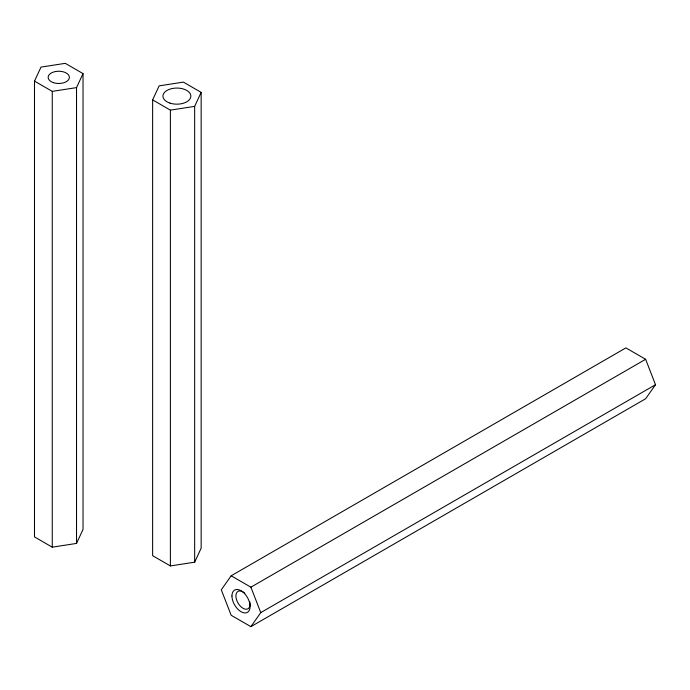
<?xml version="1.0" encoding="UTF-8"?>
<svg xmlns="http://www.w3.org/2000/svg" width="690" height="690" viewBox="0 0 690 690"><rect width="100%" height="100%" fill="white"/><g stroke="black" fill="none" stroke-linecap="round" stroke-linejoin="round"><path stroke-width="1.03" d="M34.5 81.11L41.003 67.103L65.265 63.342L83.033 73.606L83.033 529.411L76.53 543.418L52.259 547.17L34.5 536.915L34.5 81.11L52.259 91.365L76.53 87.613L83.033 73.606M152.628 99.877L159.131 85.862L183.393 82.11L201.152 92.365L201.152 548.17L194.658 562.178L170.387 565.938L152.628 555.683L152.628 99.877L170.387 110.133L194.658 106.372L201.152 92.365M231.159 575.788L221.292 589.821L231.159 615.256L250.893 626.658L645.633 398.751L655.5 384.718L645.633 359.283L625.899 347.889L231.159 575.788L250.893 587.181L260.76 612.616L250.893 626.658M250.893 587.181L645.633 359.283M260.76 612.616L655.5 384.718M194.658 106.372L194.658 562.178M170.387 110.133L170.387 565.938M76.53 87.613L76.53 543.418M52.259 91.365L52.259 547.17M249.866 601.922A10.048 5.805 60 0 1 243.622 608.615A10.048 5.805 60 0 1 235.92 595.28A10.048 5.805 60 0 1 244.838 593.219M169.913 103.095A13.955 8.056 0 0 0 190.845 96.117A13.955 8.056 0 0 0 169.913 89.139A13.955 8.056 0 0 0 169.913 103.095M231.944 595.979A12.843 7.409 60 0 0 245.562 612.918A12.843 7.409 60 0 0 245.562 594.763A12.843 7.409 60 0 0 231.944 595.979M53.458 82.662A10.609 6.124 0 0 0 69.371 77.358A10.609 6.124 0 0 0 53.458 72.053A10.609 6.124 0 0 0 53.458 82.662"/></g></svg>
